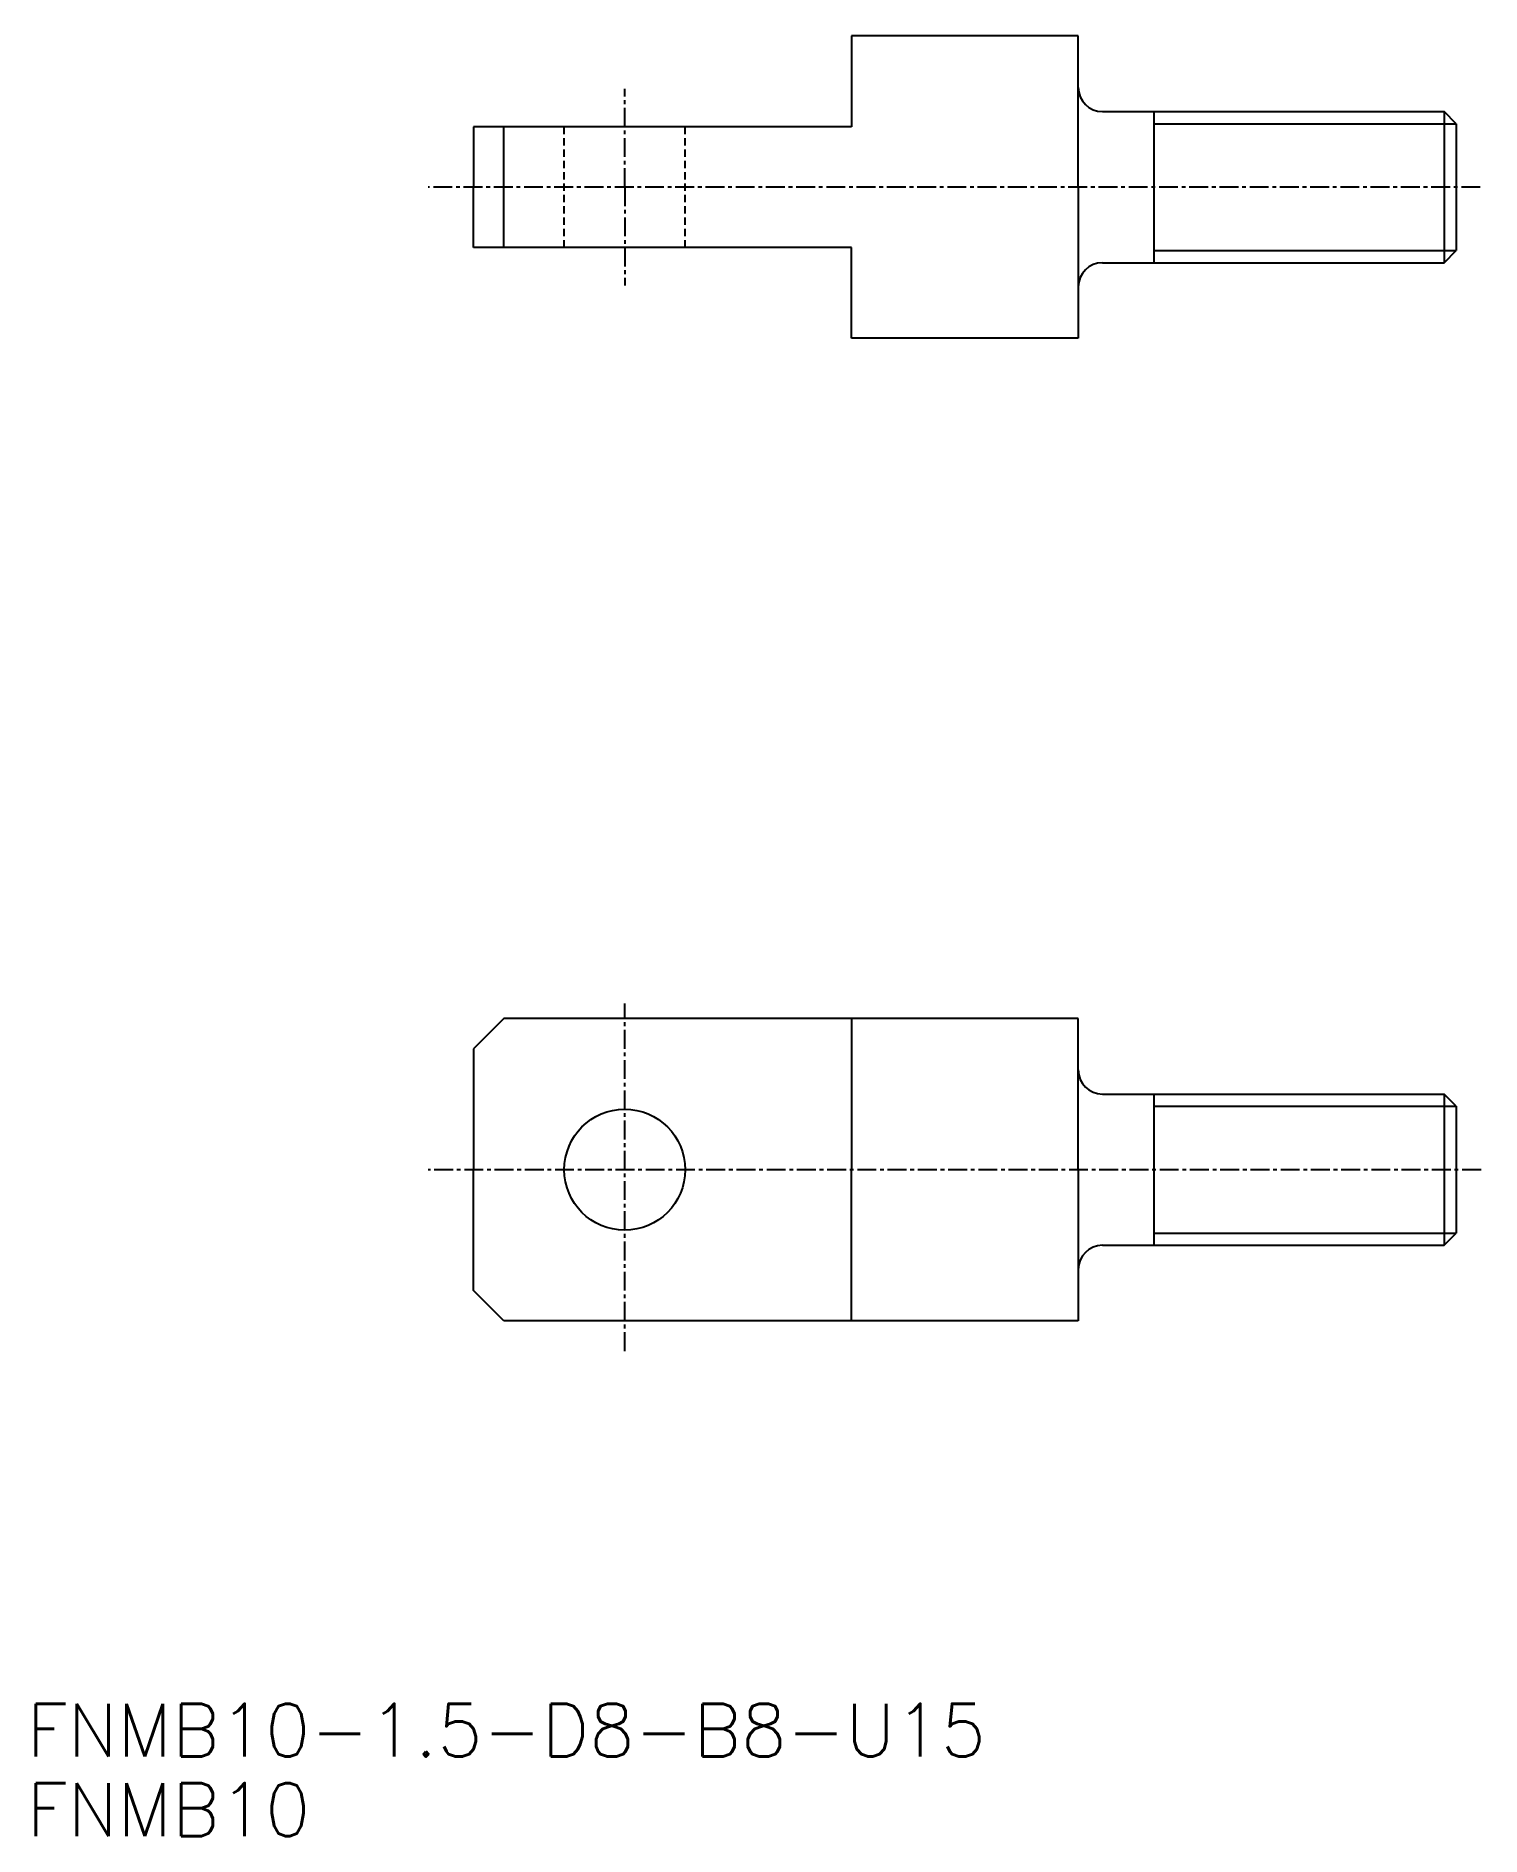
# Model space of a CAD drawing. Extents: x 1 to 97, y 1 to 120.
import ezdxf

# ---------------------------------------------------------------- set-up
doc = ezdxf.new("R2010")
doc.units = 0
doc.linetypes.add('CENTER', pattern=[2, 1.25, -0.25, 0.25, -0.25])
doc.linetypes.add('DASHED', pattern=[0.75, 0.5, -0.25])
doc.layers.get('0').update_dxf_attribs({"linetype": 'CONTINUOUS'})
doc.layers.add('CENTER', color=1, linetype='CENTER')
doc.styles.get("Standard").update_dxf_attribs({"font": 'txt.shx', "bigfont": 'extfont.shx'})

msp = doc.modelspace()

# ---------------------------------------------------------------- linework, layer by layer
at = {"color": 7, "linetype": 'CONTINUOUS'}
for p, q in [((70, 120), (55, 120)), ((55, 120), (55, 114)), ((70, 110), (70, 120)), ((71.6, 115), (94.2, 115)), ((94.2, 115), (94.2, 105)), ((95, 114.2), (94.2, 115)), ((55, 114), (30, 114)), ((30, 114), (30, 110)), ((32, 106), (32, 114)), ((95, 114.2), (95, 105.8)), ((30, 106), (30, 110)), ((70, 110), (70, 100)), ((55, 106), (30, 106)), ((55, 100), (55, 106)), ((71.6, 105), (94.2, 105)), ((94.2, 105), (95, 105.8)), ((70, 100), (55, 100)), ((32, 55), (30, 53)), ((70, 55), (32, 55)), ((55, 55), (55, 45)), ((70, 45), (70, 55)), ((30, 53), (30, 45)), ((71.6, 50), (94.2, 50)), ((95, 49.2), (94.2, 50)), ((94.2, 50), (94.2, 40)), ((95, 49.2), (95, 40.8)), ((30, 37), (30, 45)), ((55, 35), (55, 45)), ((70, 45), (70, 35)), ((94.2, 40), (95, 40.8)), ((71.6, 40), (94.2, 40)), ((32, 35), (30, 37)), ((70, 35), (32, 35))]:
    msp.add_line(p, q, dxfattribs=at)
at = {"color": 3}
for p, q in [((75, 115), (75, 105)), ((75, 114.2), (95, 114.2)), ((75, 105.8), (95, 105.8)), ((75, 50), (75, 40)), ((75, 49.2), (95, 49.2)), ((75, 40.8), (95, 40.8))]:
    msp.add_line(p, q, dxfattribs=at)
at = {"color": 3, "linetype": 'DASHED'}
for p, q in [((36, 106), (36, 114)), ((44, 106), (44, 114))]:
    msp.add_line(p, q, dxfattribs=at)
at = {"color": 7, "linetype": 'CONTINUOUS'}
msp.add_circle((40, 45), 4, dxfattribs=at)
for centre, start, end in [((71.6, 116.6), 180, 270), ((71.6, 103.4), 90, 180), ((71.6, 51.6), 180, 270), ((71.6, 38.4), 90, 180)]:
    msp.add_arc(centre, 1.6, start, end, dxfattribs=at)
at = {"layer": 'CENTER', "color": 1, "linetype": 'CENTER'}
for p, q in [((40, 110), (40, 116.5)), ((96.59, 110), (27, 110)), ((40, 110), (40, 103.5)), ((40, 33), (40, 56)), ((96.64, 45), (27, 45))]:
    msp.add_line(p, q, dxfattribs=at)

# ---------------------------------------------------------------- texts
at = {"color": 7, "linetype": 'CONTINUOUS'}
for s, p in [('FNMB10-1.5-D8-B8-U15', (0.45, 6.17)), ('FNMB10', (0.45, 0.92))]:
    msp.add_text(s, height=3.5, dxfattribs=at).set_placement(p)

doc.saveas('drawing.dxf')
